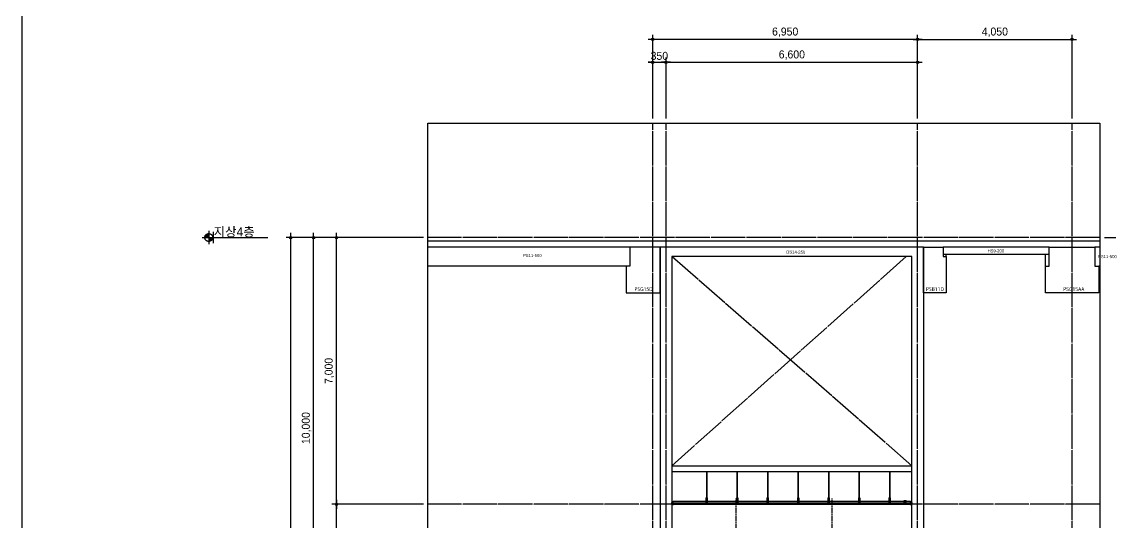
# Model space of a CAD drawing. Header units: millimetres. Extents: x 11948722 to 13111668, y -10771712 to -10232988.
# Drawn here: x 12718216 to 12746768, y -10469175 to -10456042 of the extents above; entities that cross this region are included whole.
import ezdxf
from ezdxf.enums import TextEntityAlignment as Align

# ---------------------------------------------------------------- set-up
doc = ezdxf.new("R2010")
doc.units = ezdxf.units.MM
doc.header["$LTSCALE"] = 150
doc.header["$MEASUREMENT"] = 0
for name, pattern in [('CEN', [6.2, 6, -0.1, 0, -0.1]), ('Xref-계단단면도$0$CEN', [62, 60, -1, 0, -1]), ('Xref-계단단면도$0$H', [1, 0.6, -0.4]), ('Xref-계단단면도$0$HIDDEN', [0.375, 0.25, -0.125])]:
    doc.linetypes.add(name, pattern=pattern)
doc.layers.get('0').update_dxf_attribs({"linetype": 'CONTINUOUS'})
doc.layers.get('Defpoints').update_dxf_attribs({"color": 117, "linetype": 'CONTINUOUS'})
for name, color, linetype in [('A-중심선', 10, 'CEN'), ('CON-C', 2, 'CONTINUOUS'), ('ELE-06', 6, 'CONTINUOUS'), ('Xref-계단단면도$0$3 dim0', 7, 'CONTINUOUS'), ('Xref-계단단면도$0$4', 4, 'CONTINUOUS'), ('Xref-계단단면도$0$8', 8, 'CONTINUOUS'), ('Xref-계단단면도$0$A-DIM', 7, 'CONTINUOUS'), ('Xref-계단단면도$0$A-TXT-3.0', 3, 'CONTINUOUS'), ('Xref-계단단면도$0$ELE-3', 6, 'CONTINUOUS'), ('Xref-계단단면도$0$FIN', 5, 'CONTINUOUS'), ('Xref-계단단면도$0$SYM', 7, 'CONTINUOUS'), ('Xref-계단단면도$0$SYM-1', 7, 'CONTINUOUS')]:
    doc.layers.add(name, color=color, linetype=linetype)
doc.styles.get("Standard").update_dxf_attribs({"font": 'NanumGothic.ttf'})
doc.styles.add('Xref-계단단면도$0$나눔고딕 Se', font='')
doc.styles.add('Xref-계단단면도$0$돋움', font='')
doc.styles.get('Xref-계단단면도$0$나눔고딕 Se').set_extended_font_data('Dotum')
doc.styles.get('Xref-계단단면도$0$돋움').set_extended_font_data('Dotum')
doc.dimstyles.new('Xref-계단단면도$0$A1-100', dxfattribs={"dimtxt": 3, "dimasz": 1, "dimexe": 2, "dimexo": 2, "dimgap": 1, "dimtad": 1, "dimdec": 0, "dimzin": 12, "dimdsep": 46, "dimlunit": 6, "dimtxsty": 'Xref-계단단면도$0$나눔고딕 Se', "dimblk1": 'Xref-계단단면도$0$DIMDOT', "dimblk2": 'Xref-계단단면도$0$DIMDOT', "dimsah": 1, "dimcen": -1, "dimdle": 2, "dimclrd": 256, "dimclre": 256, "dimclrt": 3, "dimadec": 0, "dimazin": 0, "dimtfac": 1, "dimtdec": 0, "dimtix": 1, "dimtmove": 2, "dimatfit": 3, "dimldrblk": 'Xref-계단단면도$0$DIMDOT', "dimfxl": 1, "dimtvp": 1, "dimtolj": 1, "dimtzin": 12, "dimlwd": -1, "dimlwe": -1, "dimarcsym": 0})

# ---------------------------------------------------------------- blocks, each defined once
blk = doc.blocks.new('Xref-계단단면도$0$DIMDOT')
at = {"color": 0}
blk.add_line((-2, 0), (2, 0), dxfattribs=at)
for radius in [0.5, 0.25]:
    blk.add_circle((0, 0), radius, dxfattribs=at)
blk = doc.blocks.new('*D679')
at = {"layer": 'Defpoints', "color": 0, "ltscale": 1200}
for p in [(12725271, -10461704), (12728871, -10461704), (12728871, -10491704)]:
    blk.add_point(p, dxfattribs=at)
at = {"layer": 'Xref-계단단면도$0$3 dim0'}
for p, q in [((12728751, -10461704), (12725151, -10461704)), ((12725271, -10491644), (12725271, -10461764)), ((12728751, -10491704), (12725151, -10491704))]:
    blk.add_line(p, q, dxfattribs=at)
at = {"layer": 'Xref-계단단면도$0$3 dim0', "ltscale": 1200, "xscale": 60, "yscale": 60, "zscale": 60}
for p, rotation in [((12725271, -10461704), 90), ((12725271, -10491704), 270)]:
    blk.add_blockref('Xref-계단단면도$0$DIMDOT', p, dxfattribs=dict(at, rotation=rotation))
at = {"layer": 'Xref-계단단면도$0$3 dim0', "color": 3, "ltscale": 1200, "insert": (12725085, -10476704), "char_height": 210, "attachment_point": 5, "rotation": 90, "style": 'Xref-계단단면도$0$나눔고딕 Se'}
blk.add_mtext('\\A1;30,000', dxfattribs=at)
blk = doc.blocks.new('*D681')
at = {"layer": 'Defpoints', "color": 0, "ltscale": 1200}
for p in [(12725871, -10461704), (12728871, -10461704), (12728871, -10471704)]:
    blk.add_point(p, dxfattribs=at)
at = {"layer": 'Xref-계단단면도$0$3 dim0'}
for p, q in [((12728751, -10461704), (12725751, -10461704)), ((12725871, -10471644), (12725871, -10461764)), ((12728751, -10471704), (12725751, -10471704))]:
    blk.add_line(p, q, dxfattribs=at)
at = {"layer": 'Xref-계단단면도$0$3 dim0', "ltscale": 1200, "xscale": 60, "yscale": 60, "zscale": 60}
for p, rotation in [((12725871, -10461704), 90), ((12725871, -10471704), 270)]:
    blk.add_blockref('Xref-계단단면도$0$DIMDOT', p, dxfattribs=dict(at, rotation=rotation))
at = {"layer": 'Xref-계단단면도$0$3 dim0', "color": 3, "ltscale": 1200, "insert": (12725685, -10466704), "char_height": 210, "attachment_point": 5, "rotation": 90, "style": 'Xref-계단단면도$0$나눔고딕 Se'}
blk.add_mtext('\\A1;10,000', dxfattribs=at)
blk = doc.blocks.new('*D682')
at = {"layer": 'Defpoints', "color": 0, "ltscale": 1200}
for p in [(12746496, -10461704), (12750096, -10461704), (12746496, -10491704)]:
    blk.add_point(p, dxfattribs=at)
at = {"layer": 'Xref-계단단면도$0$3 dim0'}
for p, q in [((12746616, -10461704), (12750216, -10461704)), ((12750096, -10491644), (12750096, -10461764)), ((12746616, -10491704), (12750216, -10491704))]:
    blk.add_line(p, q, dxfattribs=at)
at = {"layer": 'Xref-계단단면도$0$3 dim0', "ltscale": 1200, "xscale": 60, "yscale": 60, "zscale": 60}
for p, rotation in [((12750096, -10461704), 90), ((12750096, -10491704), 270)]:
    blk.add_blockref('Xref-계단단면도$0$DIMDOT', p, dxfattribs=dict(at, rotation=rotation))
at = {"layer": 'Xref-계단단면도$0$3 dim0', "color": 3, "ltscale": 1200, "insert": (12749911, -10476704), "char_height": 210, "attachment_point": 5, "rotation": 90, "style": 'Xref-계단단면도$0$나눔고딕 Se'}
blk.add_mtext('\\A1;30,000', dxfattribs=at)
blk = doc.blocks.new('*D684')
at = {"layer": 'Defpoints', "color": 0, "ltscale": 1200}
for p in [(12734766, -10456504), (12734766, -10458704), (12741716, -10458704)]:
    blk.add_point(p, dxfattribs=at)
at = {"layer": 'Xref-계단단면도$0$3 dim0'}
for p, q in [((12734766, -10458584), (12734766, -10456384)), ((12741656, -10456504), (12734826, -10456504)), ((12741716, -10458584), (12741716, -10456384))]:
    blk.add_line(p, q, dxfattribs=at)
at = {"layer": 'Xref-계단단면도$0$3 dim0', "ltscale": 1200, "xscale": 60, "yscale": 60, "zscale": 60, "rotation": 180}
blk.add_blockref('Xref-계단단면도$0$DIMDOT', (12734766, -10456504), dxfattribs=at)
at = {"layer": 'Xref-계단단면도$0$3 dim0', "ltscale": 1200, "xscale": 60, "yscale": 60, "zscale": 60}
blk.add_blockref('Xref-계단단면도$0$DIMDOT', (12741716, -10456504), dxfattribs=at)
at = {"layer": 'Xref-계단단면도$0$3 dim0', "color": 3, "ltscale": 1200, "insert": (12738241, -10456318), "char_height": 210, "attachment_point": 5, "style": 'Xref-계단단면도$0$나눔고딕 Se'}
blk.add_mtext('\\A1;6,950', dxfattribs=at)
blk = doc.blocks.new('*D685')
at = {"layer": 'Defpoints', "color": 0, "ltscale": 1200}
for p in [(12746496, -10461704), (12749496, -10461704), (12746496, -10471704)]:
    blk.add_point(p, dxfattribs=at)
at = {"layer": 'Xref-계단단면도$0$3 dim0'}
for p, q in [((12746616, -10461704), (12749616, -10461704)), ((12749496, -10471644), (12749496, -10461764)), ((12746616, -10471704), (12749616, -10471704))]:
    blk.add_line(p, q, dxfattribs=at)
at = {"layer": 'Xref-계단단면도$0$3 dim0', "ltscale": 1200, "xscale": 60, "yscale": 60, "zscale": 60}
for p, rotation in [((12749496, -10461704), 90), ((12749496, -10471704), 270)]:
    blk.add_blockref('Xref-계단단면도$0$DIMDOT', p, dxfattribs=dict(at, rotation=rotation))
at = {"layer": 'Xref-계단단면도$0$3 dim0', "color": 3, "ltscale": 1200, "insert": (12749311, -10466704), "char_height": 210, "attachment_point": 5, "rotation": 90, "style": 'Xref-계단단면도$0$나눔고딕 Se'}
blk.add_mtext('\\A1;10,000', dxfattribs=at)
blk = doc.blocks.new('*D687')
at = {"layer": 'Defpoints', "color": 0, "ltscale": 1200}
for p in [(12741716, -10457104), (12735116, -10458704), (12741716, -10458704)]:
    blk.add_point(p, dxfattribs=at)
at = {"layer": 'Xref-계단단면도$0$3 dim0'}
for p, q in [((12735116, -10458584), (12735116, -10456984)), ((12735176, -10457104), (12741656, -10457104)), ((12741716, -10458584), (12741716, -10456984))]:
    blk.add_line(p, q, dxfattribs=at)
at = {"layer": 'Xref-계단단면도$0$3 dim0', "ltscale": 1200, "xscale": 60, "yscale": 60, "zscale": 60, "rotation": 180}
blk.add_blockref('Xref-계단단면도$0$DIMDOT', (12735116, -10457104), dxfattribs=at)
at = {"layer": 'Xref-계단단면도$0$3 dim0', "ltscale": 1200, "xscale": 60, "yscale": 60, "zscale": 60}
blk.add_blockref('Xref-계단단면도$0$DIMDOT', (12741716, -10457104), dxfattribs=at)
at = {"layer": 'Xref-계단단면도$0$3 dim0', "color": 3, "ltscale": 1200, "insert": (12738416, -10456918), "char_height": 210, "attachment_point": 5, "style": 'Xref-계단단면도$0$나눔고딕 Se'}
blk.add_mtext('\\A1;6,600', dxfattribs=at)
blk = doc.blocks.new('*D688')
at = {"layer": 'Defpoints', "color": 0, "ltscale": 1200}
for p in [(12735116, -10457104), (12734766, -10458704), (12735116, -10458704)]:
    blk.add_point(p, dxfattribs=at)
at = {"layer": 'Xref-계단단면도$0$3 dim0'}
for p, q in [((12734706, -10457104), (12734646, -10457104)), ((12734766, -10458584), (12734766, -10456984)), ((12734766, -10457104), (12735116, -10457104)), ((12735116, -10458584), (12735116, -10456984)), ((12735176, -10457104), (12735236, -10457104))]:
    blk.add_line(p, q, dxfattribs=at)
at = {"layer": 'Xref-계단단면도$0$3 dim0', "ltscale": 1200, "xscale": 60, "yscale": 60, "zscale": 60}
blk.add_blockref('Xref-계단단면도$0$DIMDOT', (12734766, -10457104), dxfattribs=at)
at = {"layer": 'Xref-계단단면도$0$3 dim0', "ltscale": 1200, "xscale": 60, "yscale": 60, "zscale": 60, "rotation": 180}
blk.add_blockref('Xref-계단단면도$0$DIMDOT', (12735116, -10457104), dxfattribs=at)
at = {"layer": 'Xref-계단단면도$0$3 dim0', "color": 3, "ltscale": 1200, "insert": (12734941, -10456938), "char_height": 210, "attachment_point": 5, "style": 'Xref-계단단면도$0$나눔고딕 Se'}
blk.add_mtext('\\A1;350', dxfattribs=at)
blk = doc.blocks.new('*D690')
at = {"layer": 'Defpoints', "color": 0, "ltscale": 1200}
for p in [(12726471, -10461704), (12728871, -10461704), (12728871, -10468704)]:
    blk.add_point(p, dxfattribs=at)
at = {"layer": 'Xref-계단단면도$0$3 dim0'}
for p, q in [((12728751, -10461704), (12726351, -10461704)), ((12726471, -10468644), (12726471, -10461764)), ((12728751, -10468704), (12726351, -10468704))]:
    blk.add_line(p, q, dxfattribs=at)
at = {"layer": 'Xref-계단단면도$0$3 dim0', "ltscale": 1200, "xscale": 60, "yscale": 60, "zscale": 60}
for p, rotation in [((12726471, -10461704), 90), ((12726471, -10468704), 270)]:
    blk.add_blockref('Xref-계단단면도$0$DIMDOT', p, dxfattribs=dict(at, rotation=rotation))
at = {"layer": 'Xref-계단단면도$0$3 dim0', "color": 3, "ltscale": 1200, "insert": (12726285, -10465204), "char_height": 210, "attachment_point": 5, "rotation": 90, "style": 'Xref-계단단면도$0$나눔고딕 Se'}
blk.add_mtext('\\A1;7,000', dxfattribs=at)
blk = doc.blocks.new('*D730')
at = {"layer": 'Defpoints', "color": 0, "ltscale": 1200}
for p in [(12726471, -10468704), (12728871, -10468704), (12728871, -10471704)]:
    blk.add_point(p, dxfattribs=at)
at = {"layer": 'Xref-계단단면도$0$3 dim0'}
for p, q in [((12728751, -10468704), (12726351, -10468704)), ((12726471, -10471644), (12726471, -10468764)), ((12728751, -10471704), (12726351, -10471704))]:
    blk.add_line(p, q, dxfattribs=at)
at = {"layer": 'Xref-계단단면도$0$3 dim0', "ltscale": 1200, "xscale": 60, "yscale": 60, "zscale": 60}
for p, rotation in [((12726471, -10468704), 90), ((12726471, -10471704), 270)]:
    blk.add_blockref('Xref-계단단면도$0$DIMDOT', p, dxfattribs=dict(at, rotation=rotation))
at = {"layer": 'Xref-계단단면도$0$3 dim0', "color": 3, "ltscale": 1200, "insert": (12726285, -10470204), "char_height": 210, "attachment_point": 5, "rotation": 90, "style": 'Xref-계단단면도$0$나눔고딕 Se'}
blk.add_mtext('\\A1;3,000', dxfattribs=at)
blk = doc.blocks.new('PSG15D')
at = {"layer": 'CON-C', "ltscale": 1200, "flags": 128}
blk.add_lwpolyline([(-450, 700), (-450, 0), (450, 0), (450, 1200), (-350, 1200), (-350, 700)], close=True, dxfattribs=at)
at = {"layer": 'Defpoints', "color": 1, "width": 0.8}
blk.add_text('PSG15D', height=99.8, dxfattribs=at).set_placement((-231, 96), align=Align.MIDDLE_LEFT)
blk = doc.blocks.new('PSB11D')
at = {"layer": 'CON-C', "ltscale": 1200, "flags": 128}
blk.add_lwpolyline([(-300, 0), (-300, 1200), (-300, 1200), (-300, 1200), (220, 1200), (220, 950), (300, 950), (300, 0)], close=True, dxfattribs=at)
at = {"layer": 'Defpoints', "color": 1, "width": 0.8}
blk.add_text('PSB11D', height=99.8, dxfattribs=at).set_placement((-231, 96), align=Align.MIDDLE_LEFT)
blk = doc.blocks.new('*D1867')
at = {"layer": 'Defpoints', "color": 0, "ltscale": 1200}
for p in [(12745766, -10456504), (12741716, -10458704), (12745766, -10458704)]:
    blk.add_point(p, dxfattribs=at)
at = {"layer": 'Xref-계단단면도$0$3 dim0'}
for p, q in [((12741716, -10458584), (12741716, -10456384)), ((12741776, -10456504), (12745706, -10456504)), ((12745766, -10458584), (12745766, -10456384))]:
    blk.add_line(p, q, dxfattribs=at)
at = {"layer": 'Xref-계단단면도$0$3 dim0', "ltscale": 1200, "xscale": 60, "yscale": 60, "zscale": 60, "rotation": 180}
blk.add_blockref('Xref-계단단면도$0$DIMDOT', (12741716, -10456504), dxfattribs=at)
at = {"layer": 'Xref-계단단면도$0$3 dim0', "ltscale": 1200, "xscale": 60, "yscale": 60, "zscale": 60}
blk.add_blockref('Xref-계단단면도$0$DIMDOT', (12745766, -10456504), dxfattribs=at)
at = {"layer": 'Xref-계단단면도$0$3 dim0', "color": 3, "ltscale": 1200, "insert": (12743741, -10456318), "char_height": 210, "attachment_point": 5, "style": 'Xref-계단단면도$0$나눔고딕 Se'}
blk.add_mtext('\\A1;4,050', dxfattribs=at)
blk = doc.blocks.new('PSG15AA')
at = {"layer": 'CON-C', "ltscale": 1200, "flags": 128}
blk.add_lwpolyline([(-700, 700), (-600, 700), (-600, 1200), (600, 1200), (600, 700), (700, 700), (700, 0), (-700, 0)], close=True, dxfattribs=at)
at = {"layer": 'Defpoints', "color": 1, "width": 0.8}
blk.add_text('PSG15AA', height=99.8, dxfattribs=at).set_placement((-231, 96), align=Align.MIDDLE_LEFT)

msp = doc.modelspace()

# ---------------------------------------------------------------- hatches: boundary and pattern name
at = {"layer": 'Xref-계단단면도$0$SYM', "linetype": 'Xref-계단단면도$0$CEN'}
h = msp.add_hatch(color=7, dxfattribs=at)
h.paths.add_polyline_path([(12723223.9, -10461703.5), (12723120.7, -10461703.5), (12723120.7, -10461806.7, 0.4142136)])
h.paths.add_polyline_path([(12723120.7, -10461600.3, 0.4142136), (12723017.5, -10461703.5), (12723120.7, -10461703.5)])

# ---------------------------------------------------------------- linework, layer by layer
at = {"layer": 'A-중심선'}
for p, q in [((12734765.8, -10505384.5), (12734765.8, -10458703.5)), ((12735115.8, -10505384.5), (12735115.8, -10458703.5)), ((12741715.8, -10505384.5), (12741715.8, -10458703.5)), ((12745765.8, -10505384.5), (12745765.8, -10458703.5)), ((12746496.5, -10461703.5), (12728870.5, -10461703.5)), ((12741565.8, -10467691), (12735265.8, -10462203.5)), ((12741415.8, -10462203.5), (12735265.8, -10467691)), ((12746496.5, -10468703.5), (12728870.5, -10468703.5))]:
    msp.add_line(p, q, dxfattribs=at)
at = {"layer": 'CON-C', "ltscale": 1200}
for p, q in [((12734165.8, -10461953.5), (12728870.5, -10461953.5)), ((12734965.8, -10461953.5), (12734965.8, -10501943.5)), ((12741865.8, -10461953.5), (12734965.8, -10461953.5)), ((12741865.8, -10461953.5), (12741865.8, -10501943.5)), ((12745165.8, -10461953.5), (12742385.8, -10461953.5)), ((12746496.5, -10461953.5), (12746365.8, -10461953.5)), ((12735265.8, -10462203.5), (12735265.8, -10473410.2)), ((12741565.8, -10462203.5), (12735265.8, -10462203.5)), ((12741565.8, -10471743.5), (12741565.8, -10462203.5)), ((12745165.8, -10462153.5), (12742385.8, -10462153.5)), ((12742465.8, -10462203.5), (12742465.8, -10462153.5)), ((12745065.8, -10462453.5), (12745065.8, -10462153.5)), ((12734065.8, -10462453.5), (12728870.5, -10462453.5)), ((12746496.5, -10462453.5), (12746465.8, -10462453.5))]:
    msp.add_line(p, q, dxfattribs=at)
at = {"layer": 'Defpoints'}
msp.add_line((12723248.6, -10461853.5), (12723248.6, -10461553.5), dxfattribs=at)
msp.add_line((12723248.6, -10461853.5), (12723248.6, -10461553.5), dxfattribs=at)
at = {"layer": 'Defpoints', "ltscale": 1200}
for points in [[(12718215.7, -10508461.3), (12759165.7, -10508461.3), (12759165.7, -10453936.3), (12718215.7, -10453936.3)], [(12728870.5, -10458703.5), (12746496.5, -10458703.5), (12746496.5, -10506779.6), (12728870.5, -10506779.6)]]:
    msp.add_lwpolyline(points, close=True, dxfattribs=at)
at = {"layer": 'ELE-06'}
msp.add_line((12746496.5, -10461803.5), (12728870.5, -10461803.5), dxfattribs=at)
at = {"layer": 'Xref-계단단면도$0$4', "ltscale": 0.1}
for points in [[(12735315.8, -10468709.5), (12735315.8, -10468703.5), (12735314.8, -10468703.5), (12735314.8, -10468708.5), (12735291.8, -10468708.5), (12735291.8, -10468683.5), (12735266.8, -10468683.5), (12735266.8, -10468659.5), (12735265.8, -10468659.5), (12735265.8, -10468684.5), (12735290.8, -10468684.5), (12735290.8, -10468709.5), (12735315.8, -10468709.5)], [(12741515.8, -10468709.5), (12741515.8, -10468703.5), (12741516.8, -10468703.5), (12741516.8, -10468708.5), (12741539.8, -10468708.5), (12741539.8, -10468683.5), (12741564.8, -10468683.5), (12741564.8, -10468659.5), (12741565.8, -10468659.5), (12741565.8, -10468684.5), (12741540.8, -10468684.5), (12741540.8, -10468709.5), (12741515.8, -10468709.5)]]:
    msp.add_lwpolyline(points, dxfattribs=at)
at = {"layer": 'Xref-계단단면도$0$8'}
for p, q in [((12736174.2, -10467841), (12736174.2, -10468534.8)), ((12736185.4, -10467841), (12736185.4, -10468534.8)), ((12736974.2, -10467841), (12736974.2, -10468534.8)), ((12736985.4, -10467841), (12736985.4, -10468534.8)), ((12737774.2, -10467841), (12737774.2, -10468534.8)), ((12737785.4, -10467841), (12737785.4, -10468534.8)), ((12738574.2, -10467841), (12738574.2, -10468534.8)), ((12738585.4, -10467841), (12738585.4, -10468534.8)), ((12739374.2, -10467841), (12739374.2, -10468534.8)), ((12739385.4, -10467841), (12739385.4, -10468534.8)), ((12740174.2, -10467841), (12740174.2, -10468534.8)), ((12740185.4, -10467841), (12740185.4, -10468534.8)), ((12740974.2, -10467841), (12740974.2, -10468534.8)), ((12740985.4, -10467841), (12740985.4, -10468534.8)), ((12736161, -10468538.5), (12736161, -10468657.3)), ((12736161, -10468538.5), (12736198.5, -10468538.5)), ((12736161, -10468542.3), (12736198.5, -10468542.3)), ((12736168.5, -10468534.8), (12736191, -10468534.8)), ((12736168.5, -10468534.8), (12736168.5, -10468538.5)), ((12736168.5, -10468542.3), (12736168.5, -10468546)), ((12736168.5, -10468546), (12736191, -10468546)), ((12736172.3, -10468534.8), (12736172.3, -10468538.5)), ((12736172.3, -10468542.3), (12736172.3, -10468546)), ((12736174.2, -10468529.8), (12736185.4, -10468529.8)), ((12736174.2, -10468532.3), (12736185.4, -10468532.3)), ((12736174.2, -10468546), (12736174.2, -10468557.3)), ((12736174.2, -10468547.3), (12736185.4, -10468547.3)), ((12736174.2, -10468549.8), (12736185.4, -10468549.8)), ((12736174.2, -10468552.3), (12736185.4, -10468552.3)), ((12736174.2, -10468554.8), (12736185.4, -10468554.8)), ((12736174.2, -10468554.8), (12736185.4, -10468554.8)), ((12736174.2, -10468557.3), (12736185.4, -10468557.3)), ((12736185.4, -10468546), (12736185.4, -10468557.3)), ((12736187.3, -10468534.8), (12736187.3, -10468538.5)), ((12736187.3, -10468542.3), (12736187.3, -10468546)), ((12736191, -10468534.8), (12736191, -10468538.5)), ((12736191, -10468542.3), (12736191, -10468546)), ((12736198.5, -10468538.5), (12736198.5, -10468657.3)), ((12736961, -10468538.5), (12736961, -10468657.3)), ((12736961, -10468538.5), (12736998.5, -10468538.5)), ((12736961, -10468542.3), (12736998.5, -10468542.3)), ((12736968.5, -10468534.8), (12736991, -10468534.8)), ((12736968.5, -10468534.8), (12736968.5, -10468538.5)), ((12736968.5, -10468542.3), (12736968.5, -10468546)), ((12736968.5, -10468546), (12736991, -10468546)), ((12736972.3, -10468534.8), (12736972.3, -10468538.5)), ((12736972.3, -10468542.3), (12736972.3, -10468546)), ((12736974.2, -10468529.8), (12736985.4, -10468529.8)), ((12736974.2, -10468532.3), (12736985.4, -10468532.3)), ((12736974.2, -10468546), (12736974.2, -10468557.3)), ((12736974.2, -10468547.3), (12736985.4, -10468547.3)), ((12736974.2, -10468549.8), (12736985.4, -10468549.8)), ((12736974.2, -10468552.3), (12736985.4, -10468552.3)), ((12736974.2, -10468554.8), (12736985.4, -10468554.8)), ((12736974.2, -10468554.8), (12736985.4, -10468554.8)), ((12736974.2, -10468557.3), (12736985.4, -10468557.3)), ((12736985.4, -10468546), (12736985.4, -10468557.3)), ((12736987.3, -10468534.8), (12736987.3, -10468538.5)), ((12736987.3, -10468542.3), (12736987.3, -10468546)), ((12736991, -10468534.8), (12736991, -10468538.5)), ((12736991, -10468542.3), (12736991, -10468546)), ((12736998.5, -10468538.5), (12736998.5, -10468657.3)), ((12737761, -10468538.5), (12737761, -10468657.3)), ((12737761, -10468538.5), (12737798.5, -10468538.5)), ((12737761, -10468542.3), (12737798.5, -10468542.3)), ((12737768.5, -10468534.8), (12737791, -10468534.8)), ((12737768.5, -10468534.8), (12737768.5, -10468538.5)), ((12737768.5, -10468542.3), (12737768.5, -10468546)), ((12737768.5, -10468546), (12737791, -10468546)), ((12737772.3, -10468534.8), (12737772.3, -10468538.5)), ((12737772.3, -10468542.3), (12737772.3, -10468546)), ((12737774.2, -10468529.8), (12737785.4, -10468529.8)), ((12737774.2, -10468532.3), (12737785.4, -10468532.3)), ((12737774.2, -10468546), (12737774.2, -10468557.3)), ((12737774.2, -10468547.3), (12737785.4, -10468547.3)), ((12737774.2, -10468549.8), (12737785.4, -10468549.8)), ((12737774.2, -10468552.3), (12737785.4, -10468552.3)), ((12737774.2, -10468554.8), (12737785.4, -10468554.8)), ((12737774.2, -10468554.8), (12737785.4, -10468554.8)), ((12737774.2, -10468557.3), (12737785.4, -10468557.3)), ((12737785.4, -10468546), (12737785.4, -10468557.3)), ((12737787.3, -10468534.8), (12737787.3, -10468538.5)), ((12737787.3, -10468542.3), (12737787.3, -10468546)), ((12737791, -10468534.8), (12737791, -10468538.5)), ((12737791, -10468542.3), (12737791, -10468546)), ((12737798.5, -10468538.5), (12737798.5, -10468657.3)), ((12738561, -10468538.5), (12738561, -10468657.3)), ((12738561, -10468538.5), (12738598.5, -10468538.5)), ((12738561, -10468542.3), (12738598.5, -10468542.3)), ((12738568.5, -10468534.8), (12738591, -10468534.8)), ((12738568.5, -10468534.8), (12738568.5, -10468538.5)), ((12738568.5, -10468542.3), (12738568.5, -10468546)), ((12738568.5, -10468546), (12738591, -10468546)), ((12738572.3, -10468534.8), (12738572.3, -10468538.5)), ((12738572.3, -10468542.3), (12738572.3, -10468546)), ((12738574.2, -10468529.8), (12738585.4, -10468529.8)), ((12738574.2, -10468532.3), (12738585.4, -10468532.3)), ((12738574.2, -10468546), (12738574.2, -10468557.3)), ((12738574.2, -10468547.3), (12738585.4, -10468547.3)), ((12738574.2, -10468549.8), (12738585.4, -10468549.8)), ((12738574.2, -10468552.3), (12738585.4, -10468552.3)), ((12738574.2, -10468554.8), (12738585.4, -10468554.8)), ((12738574.2, -10468554.8), (12738585.4, -10468554.8)), ((12738574.2, -10468557.3), (12738585.4, -10468557.3)), ((12738585.4, -10468546), (12738585.4, -10468557.3)), ((12738587.3, -10468534.8), (12738587.3, -10468538.5)), ((12738587.3, -10468542.3), (12738587.3, -10468546)), ((12738591, -10468534.8), (12738591, -10468538.5)), ((12738591, -10468542.3), (12738591, -10468546)), ((12738598.5, -10468538.5), (12738598.5, -10468657.3)), ((12739361, -10468538.5), (12739398.5, -10468538.5)), ((12739361, -10468538.5), (12739361, -10468657.3)), ((12739361, -10468542.3), (12739398.5, -10468542.3)), ((12739368.5, -10468534.8), (12739391, -10468534.8)), ((12739368.5, -10468534.8), (12739368.5, -10468538.5)), ((12739368.5, -10468542.3), (12739368.5, -10468546)), ((12739368.5, -10468546), (12739391, -10468546)), ((12739372.3, -10468534.8), (12739372.3, -10468538.5)), ((12739372.3, -10468542.3), (12739372.3, -10468546)), ((12739374.2, -10468529.8), (12739385.4, -10468529.8)), ((12739374.2, -10468532.3), (12739385.4, -10468532.3)), ((12739374.2, -10468546), (12739374.2, -10468557.3)), ((12739374.2, -10468547.3), (12739385.4, -10468547.3)), ((12739374.2, -10468549.8), (12739385.4, -10468549.8)), ((12739374.2, -10468552.3), (12739385.4, -10468552.3)), ((12739374.2, -10468554.8), (12739385.4, -10468554.8)), ((12739374.2, -10468554.8), (12739385.4, -10468554.8)), ((12739374.2, -10468557.3), (12739385.4, -10468557.3)), ((12739385.4, -10468546), (12739385.4, -10468557.3)), ((12739387.3, -10468534.8), (12739387.3, -10468538.5)), ((12739387.3, -10468542.3), (12739387.3, -10468546)), ((12739391, -10468534.8), (12739391, -10468538.5)), ((12739391, -10468542.3), (12739391, -10468546)), ((12739398.5, -10468538.5), (12739398.5, -10468657.3)), ((12740161, -10468538.5), (12740161, -10468657.3)), ((12740161, -10468538.5), (12740198.5, -10468538.5)), ((12740161, -10468542.3), (12740198.5, -10468542.3)), ((12740168.5, -10468534.8), (12740168.5, -10468538.5)), ((12740168.5, -10468534.8), (12740191, -10468534.8)), ((12740168.5, -10468542.3), (12740168.5, -10468546)), ((12740168.5, -10468546), (12740191, -10468546)), ((12740172.3, -10468534.8), (12740172.3, -10468538.5)), ((12740172.3, -10468542.3), (12740172.3, -10468546)), ((12740174.2, -10468529.8), (12740185.4, -10468529.8)), ((12740174.2, -10468532.3), (12740185.4, -10468532.3)), ((12740174.2, -10468546), (12740174.2, -10468557.3)), ((12740174.2, -10468547.3), (12740185.4, -10468547.3)), ((12740174.2, -10468549.8), (12740185.4, -10468549.8)), ((12740174.2, -10468552.3), (12740185.4, -10468552.3)), ((12740174.2, -10468554.8), (12740185.4, -10468554.8)), ((12740174.2, -10468554.8), (12740185.4, -10468554.8)), ((12740174.2, -10468557.3), (12740185.4, -10468557.3)), ((12740185.4, -10468546), (12740185.4, -10468557.3)), ((12740187.3, -10468534.8), (12740187.3, -10468538.5)), ((12740187.3, -10468542.3), (12740187.3, -10468546)), ((12740191, -10468534.8), (12740191, -10468538.5)), ((12740191, -10468542.3), (12740191, -10468546)), ((12740198.5, -10468538.5), (12740198.5, -10468657.3)), ((12740961, -10468538.5), (12740961, -10468657.3)), ((12740961, -10468538.5), (12740998.5, -10468538.5)), ((12740961, -10468542.3), (12740998.5, -10468542.3)), ((12740968.5, -10468534.8), (12740968.5, -10468538.5)), ((12740968.5, -10468534.8), (12740991, -10468534.8)), ((12740968.5, -10468542.3), (12740968.5, -10468546)), ((12740968.5, -10468546), (12740991, -10468546)), ((12740972.3, -10468534.8), (12740972.3, -10468538.5)), ((12740972.3, -10468542.3), (12740972.3, -10468546)), ((12740974.2, -10468529.8), (12740985.4, -10468529.8)), ((12740974.2, -10468532.3), (12740985.4, -10468532.3)), ((12740974.2, -10468546), (12740974.2, -10468557.3)), ((12740974.2, -10468547.3), (12740985.4, -10468547.3)), ((12740974.2, -10468549.8), (12740985.4, -10468549.8)), ((12740974.2, -10468552.3), (12740985.4, -10468552.3)), ((12740974.2, -10468554.8), (12740985.4, -10468554.8)), ((12740974.2, -10468554.8), (12740985.4, -10468554.8)), ((12740974.2, -10468557.3), (12740985.4, -10468557.3)), ((12740985.4, -10468546), (12740985.4, -10468557.3)), ((12740987.3, -10468534.8), (12740987.3, -10468538.5)), ((12740987.3, -10468542.3), (12740987.3, -10468546)), ((12740991, -10468534.8), (12740991, -10468538.5)), ((12740991, -10468542.3), (12740991, -10468546)), ((12740998.5, -10468538.5), (12740998.5, -10468657.3)), ((12736161, -10468588.5), (12736198.5, -10468588.5)), ((12736161, -10468657.3), (12736198.5, -10468657.3)), ((12736961, -10468588.5), (12736998.5, -10468588.5)), ((12736961, -10468657.3), (12736998.5, -10468657.3)), ((12737761, -10468588.5), (12737798.5, -10468588.5)), ((12737761, -10468657.3), (12737798.5, -10468657.3)), ((12738561, -10468588.5), (12738598.5, -10468588.5)), ((12738561, -10468657.3), (12738598.5, -10468657.3)), ((12739361, -10468588.5), (12739398.5, -10468588.5)), ((12739361, -10468657.3), (12739398.5, -10468657.3)), ((12740161, -10468588.5), (12740198.5, -10468588.5)), ((12740161, -10468657.3), (12740198.5, -10468657.3)), ((12740961, -10468588.5), (12740998.5, -10468588.5)), ((12740961, -10468657.3), (12740998.5, -10468657.3)), ((12741362.2, -10468604.8), (12741418.4, -10468604.8)), ((12741362.2, -10468648.5), (12741362.2, -10468604.8)), ((12741362.2, -10468607.3), (12741418.4, -10468607.3)), ((12741362.2, -10468616), (12741365.9, -10468616)), ((12741368.4, -10468654.8), (12741362.2, -10468648.5)), ((12741362.2, -10468654.8), (12741368.4, -10468654.8)), ((12741362.2, -10468678.5), (12741362.2, -10468654.8)), ((12741369.7, -10468678.5), (12741362.2, -10468678.5)), ((12741364.7, -10468657.3), (12741368.4, -10468657.3)), ((12741364.7, -10468676), (12741364.7, -10468657.3)), ((12741364.7, -10468664.8), (12741415.9, -10468664.8)), ((12741367.6, -10468676), (12741364.7, -10468676)), ((12741367.9, -10468616), (12741370.9, -10468616)), ((12741368.4, -10468657.3), (12741368.4, -10468654.8)), ((12741368.4, -10468654.8), (12741412.2, -10468654.8)), ((12741370.9, -10468610.1), (12741370.9, -10468604.8)), ((12741370.9, -10468616), (12741370.9, -10468611.8)), ((12741398.4, -10468678.5), (12741382.2, -10468678.5)), ((12741396.3, -10468676), (12741384.3, -10468676)), ((12741385.9, -10468610.1), (12741385.9, -10468604.8)), ((12741385.9, -10468616), (12741385.9, -10468611.8)), ((12741385.9, -10468616), (12741389, -10468616)), ((12741390.7, -10468616), (12741394.7, -10468616)), ((12741394.7, -10468610.1), (12741394.7, -10468604.8)), ((12741394.7, -10468616), (12741394.7, -10468611.8)), ((12741409.7, -10468610.1), (12741409.7, -10468604.8)), ((12741409.7, -10468616), (12741409.7, -10468611.8)), ((12741409.7, -10468616), (12741413.5, -10468616)), ((12741418.4, -10468678.5), (12741410.9, -10468678.5)), ((12741412.2, -10468654.8), (12741418.4, -10468648.5)), ((12741412.2, -10468657.3), (12741412.2, -10468654.8)), ((12741412.2, -10468654.8), (12741418.4, -10468654.8)), ((12741412.2, -10468657.3), (12741415.9, -10468657.3)), ((12741415.9, -10468676), (12741413.1, -10468676)), ((12741414.8, -10468616), (12741418.4, -10468616)), ((12741415.9, -10468657.3), (12741415.9, -10468676)), ((12741418.4, -10468648.5), (12741418.4, -10468604.8)), ((12741418.4, -10468654.8), (12741418.4, -10468678.5))]:
    msp.add_line(p, q, dxfattribs=at)
at = {"layer": 'Xref-계단단면도$0$8', "linetype": 'Xref-계단단면도$0$HIDDEN', "ltscale": 0.1}
for p, q in [((12735304.8, -10468623.5), (12741526.8, -10468623.5)), ((12735304.8, -10468663.5), (12741526.8, -10468663.5))]:
    msp.add_line(p, q, dxfattribs=at)
at = {"layer": 'Xref-계단단면도$0$8'}
for centre, radius, start, end in [((12741375.9, -10468678.5), 8.75, 16.60155, 163.39845), ((12741375.9, -10468678.5), 6.25, 0, 180), ((12741404.7, -10468678.5), 8.75, 16.60155, 163.39845), ((12741404.7, -10468678.5), 6.25, 0, 180)]:
    msp.add_arc(centre, radius, start, end, dxfattribs=at)
at = {"layer": 'Xref-계단단면도$0$A-DIM', "color": 135, "linetype": 'Xref-계단단면도$0$H', "ltscale": 0.2}
for p, q in [((12736945.8, -10468553.5), (12736945.8, -10501268)), ((12739465.8, -10468553.5), (12739465.8, -10486327.7))]:
    msp.add_line(p, q, dxfattribs=at)
at = {"layer": 'Xref-계단단면도$0$ELE-3'}
for p, q in [((12735265.8, -10467691), (12741565.8, -10467691)), ((12735265.8, -10467841), (12741565.8, -10467841))]:
    msp.add_line(p, q, dxfattribs=at)
at = {"layer": 'Xref-계단단면도$0$FIN', "color": 8}
for p, q in [((12735304.8, -10468667.3), (12735304.8, -10468619.8)), ((12735304.8, -10468619.8), (12741526.8, -10468619.8)), ((12735304.8, -10468667.3), (12741526.8, -10468667.3)), ((12741526.8, -10468667.3), (12741526.8, -10468619.8))]:
    msp.add_line(p, q, dxfattribs=at)
at = {"layer": 'Xref-계단단면도$0$FIN', "color": 150}
for p, q in [((12735304.8, -10468691), (12741526.8, -10468691)), ((12735304.8, -10468703.5), (12741526.8, -10468703.5))]:
    msp.add_line(p, q, dxfattribs=at)
at = {"layer": 'Xref-계단단면도$0$FIN', "color": 150, "flags": 128}
for points in [[(12735304.8, -10468691), (12735304.8, -10468703.5)], [(12741526.8, -10468691), (12741526.8, -10468703.5)]]:
    msp.add_lwpolyline(points, dxfattribs=at)
at = {"layer": 'Xref-계단단면도$0$SYM', "color": 7, "linetype": 'Xref-계단단면도$0$CEN'}
for p, q in [((12722948.6, -10461703.5), (12723292.7, -10461703.5)), ((12723120.7, -10461531.5), (12723120.7, -10461875.6))]:
    msp.add_line(p, q, dxfattribs=at)
msp.add_circle((12723120.7, -10461703.5), 103.2, dxfattribs=at)
at = {"layer": 'Xref-계단단면도$0$SYM-1', "color": 7}
msp.add_line((12722948.6, -10461703.5), (12724670.5, -10461703.5), dxfattribs=at)

# ---------------------------------------------------------------- block references
at = {"layer": 'CON-C', "ltscale": 1200}
for name, p in [('PSG15D', (12734515.8, -10463153.5)), ('PSB11D', (12742165.8, -10463153.5)), ('PSG15AA', (12745765.8, -10463153.5))]:
    msp.add_blockref(name, p, dxfattribs=at)

# ---------------------------------------------------------------- texts
at = {"layer": 'Defpoints', "style": 'Xref-계단단면도$0$돋움'}
for s, p in [('PS11-500', (12731362.2, -10462214.2)), ('DS14-250', (12738270, -10462125)), ('HS9-200', (12743549.8, -10462092.8)), ('PS11-500', (12746447.5, -10462244.9))]:
    msp.add_text(s, height=80, dxfattribs=at).set_placement(p)
at = {"layer": 'Xref-계단단면도$0$A-TXT-3.0', "style": 'Xref-계단단면도$0$돋움'}
msp.add_text('지상4층', height=240, dxfattribs=at).set_placement((12723248.6, -10461553.5), align=Align.MIDDLE_LEFT)

# ---------------------------------------------------------------- dimensions: what is measured, and where the dimension line sits
at = {"layer": 'Xref-계단단면도$0$3 dim0'}
for base, p1, p2, angle, picture, middle in [((12734765.8, -10456503.5), (12741715.8, -10458703.5), (12734765.8, -10458703.5), 180, '*D684', (12738240.8, -10456318.2)), ((12745765.8, -10456503.5), (12741715.8, -10458703.5), (12745765.8, -10458703.5), 0, '*D1867', (12743740.8, -10456318.2)), ((12725270.5, -10461703.5), (12728870.5, -10491703.5), (12728870.5, -10461703.5), 90, '*D679', (12725085.1, -10476703.5)), ((12725870.5, -10461703.5), (12728870.5, -10471703.5), (12728870.5, -10461703.5), 270, '*D681', (12725685.1, -10466703.5)), ((12726470.5, -10461703.5), (12728870.5, -10468703.5), (12728870.5, -10461703.5), 270, '*D690', (12726285.1, -10465203.5)), ((12750096.5, -10461703.5), (12746496.5, -10491703.5), (12746496.5, -10461703.5), 90, '*D682', (12749911.1, -10476703.5)), ((12749496.5, -10461703.5), (12746496.5, -10471703.5), (12746496.5, -10461703.5), 270, '*D685', (12749311.1, -10466703.5)), ((12726470.5, -10468703.5), (12728870.5, -10471703.5), (12728870.5, -10468703.5), 270, '*D730', (12726285.1, -10470203.5))]:
    dim = msp.add_linear_dim(base=base, p1=p1, p2=p2, angle=angle, dimstyle='Xref-계단단면도$0$A1-100', override={"dimscale": 60, "dimtxt": 3.5}, dxfattribs=at)
    dim.commit()
    dim.dimension.update_dxf_attribs({"geometry": picture, "text_midpoint": middle})
for base, p1, p2, picture, middle in [((12735115.8, -10457103.5), (12734765.8, -10458703.5), (12735115.8, -10458703.5), '*D688', (12734940.8, -10456938.4)), ((12741715.8, -10457103.5), (12735115.8, -10458703.5), (12741715.8, -10458703.5), '*D687', (12738415.8, -10456918.2))]:
    dim = msp.add_linear_dim(base=base, p1=p1, p2=p2, dimstyle='Xref-계단단면도$0$A1-100', override={"dimscale": 60, "dimtxt": 3.5}, dxfattribs=at)
    dim.commit()
    dim.dimension.update_dxf_attribs({"geometry": picture, "text_midpoint": middle})

doc.saveas('drawing.dxf')
